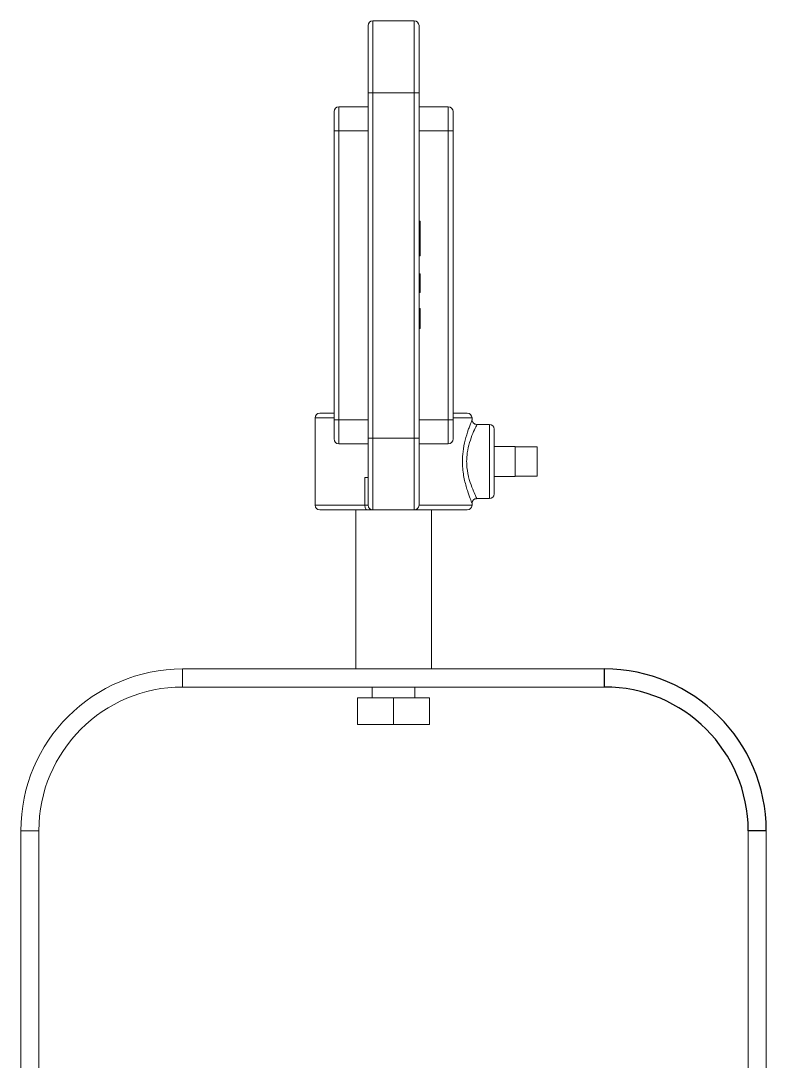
# Model space of a CAD drawing. Extents: x 16.7 to 113.1, y 4.5 to 84.5.
# Drawn here: x 103.08 to 110.86, y 41.68 to 52.54 of the extents above; entities that cross this region are included whole.
import ezdxf

# ---------------------------------------------------------------- set-up
doc = ezdxf.new("R2010")
doc.units = 0
doc.header["$MEASUREMENT"] = 0
doc.linetypes.add('SLD-SOLID', pattern=[0])
doc.layers.add('OBJECT', color=7, linetype='CONTINUOUS')

msp = doc.modelspace()

# ---------------------------------------------------------------- linework, layer by layer
at = {"layer": 'OBJECT', "linetype": 'SLD-SOLID', "lineweight": 15}
for p, q in [((106.707, 51.789), (106.707, 52.489)), ((106.757, 52.539), (106.757, 51.789)), ((107.189, 52.539), (106.757, 52.539)), ((107.189, 51.789), (107.189, 52.539)), ((107.239, 52.489), (107.239, 51.789)), ((106.707, 51.642), (106.707, 52.201)), ((107.239, 51.642), (107.239, 52.201)), ((106.707, 48.184), (106.707, 51.789)), ((106.757, 51.789), (106.707, 51.789)), ((106.757, 51.789), (106.757, 48.184)), ((107.189, 51.789), (106.757, 51.789)), ((107.189, 48.184), (107.189, 51.789)), ((107.239, 51.789), (107.189, 51.789)), ((107.239, 51.789), (107.239, 48.184)), ((106.352, 51.392), (106.352, 51.592)), ((106.402, 51.642), (106.402, 51.392)), ((106.707, 51.642), (106.402, 51.642)), ((107.544, 51.642), (107.239, 51.642)), ((107.544, 51.392), (107.544, 51.642)), ((107.594, 51.592), (107.594, 51.392)), ((106.352, 48.375), (106.352, 51.392)), ((106.352, 51.392), (106.402, 51.392)), ((106.352, 51.217), (106.352, 51.373)), ((106.402, 51.392), (106.402, 48.375)), ((106.707, 51.392), (106.402, 51.392)), ((107.544, 51.392), (107.239, 51.392)), ((107.544, 51.392), (107.594, 51.392)), ((107.544, 48.375), (107.544, 51.392)), ((107.594, 51.392), (107.594, 48.375)), ((107.594, 51.373), (107.594, 51.217)), ((107.251, 50.448), (107.239, 50.448)), ((107.251, 50.287), (107.239, 50.287)), ((107.251, 50.088), (107.239, 50.088)), ((107.251, 49.898), (107.239, 49.898)), ((107.251, 49.704), (107.251, 49.898)), ((107.251, 49.704), (107.239, 49.704)), ((107.251, 49.538), (107.239, 49.538)), ((107.251, 49.329), (107.251, 49.538)), ((107.251, 49.329), (107.239, 49.329)), ((106.204, 48.444), (106.352, 48.444)), ((107.594, 48.444), (107.742, 48.444)), ((106.154, 48.394), (106.154, 47.484)), ((106.352, 48.394), (106.154, 48.394)), ((106.352, 48.375), (106.402, 48.375)), ((106.352, 48.175), (106.352, 48.375)), ((106.402, 48.375), (106.402, 48.125)), ((106.707, 48.375), (106.402, 48.375)), ((107.544, 48.375), (107.239, 48.375)), ((107.544, 48.375), (107.594, 48.375)), ((107.544, 48.125), (107.544, 48.375)), ((107.792, 48.394), (107.594, 48.394)), ((107.594, 48.375), (107.594, 48.175)), ((107.792, 48.376), (107.792, 48.394)), ((107.973, 48.327), (107.841, 48.327)), ((107.973, 47.552), (107.973, 48.327)), ((108.023, 48.277), (108.023, 47.602)), ((106.707, 48.125), (106.402, 48.125)), ((106.757, 48.184), (106.707, 48.184)), ((106.707, 47.484), (106.707, 48.184)), ((107.189, 48.184), (106.757, 48.184)), ((106.757, 48.184), (106.757, 47.434)), ((107.189, 47.434), (107.189, 48.184)), ((107.239, 48.184), (107.189, 48.184)), ((107.239, 48.184), (107.239, 47.484)), ((107.544, 48.125), (107.239, 48.125)), ((108.243, 48.095), (108.023, 48.095)), ((108.243, 48.095), (108.243, 48.093)), ((108.243, 48.093), (108.243, 47.964)), ((108.473, 48.093), (108.243, 48.093)), ((108.473, 48.093), (108.473, 47.785)), ((108.243, 47.964), (108.243, 47.915)), ((108.243, 47.915), (108.243, 47.785)), ((108.023, 47.783), (108.243, 47.783)), ((108.243, 47.785), (108.243, 47.783)), ((108.473, 47.785), (108.243, 47.785)), ((106.675, 47.484), (106.675, 47.772)), ((106.675, 47.772), (106.707, 47.772)), ((106.154, 47.484), (106.675, 47.484)), ((106.707, 47.484), (106.675, 47.484)), ((107.239, 47.484), (107.792, 47.484)), ((107.792, 47.484), (107.792, 47.508)), ((107.839, 47.552), (107.973, 47.552)), ((106.693, 47.434), (106.204, 47.434)), ((106.578, 47.434), (106.578, 45.774)), ((106.693, 47.434), (106.757, 47.434)), ((107.189, 47.434), (106.757, 47.434)), ((107.742, 47.434), (107.189, 47.434)), ((107.368, 45.774), (107.368, 47.434)), ((104.773, 45.774), (104.773, 45.586)), ((104.773, 45.774), (109.173, 45.774)), ((104.773, 45.586), (109.173, 45.586)), ((106.75, 45.586), (106.75, 45.474)), ((107.195, 45.474), (107.195, 45.586)), ((106.598, 45.194), (106.598, 45.474)), ((106.973, 45.474), (106.598, 45.474)), ((106.973, 45.194), (106.973, 45.474)), ((107.348, 45.474), (106.973, 45.474)), ((107.348, 45.194), (107.348, 45.474)), ((106.973, 45.194), (106.598, 45.194)), ((107.348, 45.194), (106.973, 45.194)), ((103.273, 44.086), (103.085, 44.086)), ((103.085, 35.114), (103.085, 44.086)), ((103.273, 37.27), (103.273, 44.086)), ((110.673, 44.086), (110.673, 36.265)), ((110.861, 35.114), (110.861, 44.086))]:
    msp.add_line(p, q, dxfattribs=at)
at = {"layer": 'OBJECT', "linetype": 'SLD-SOLID'}
for p, q in [((109.173, 45.586), (109.173, 45.774)), ((110.861, 44.086), (110.673, 44.086))]:
    msp.add_line(p, q, dxfattribs=at)
at = {"layer": 'OBJECT', "linetype": 'SLD-SOLID', "lineweight": 15, "flags": 128}
msp.add_lwpolyline([(106.693, 47.434), (106.69, 47.435), (106.686, 47.438), (106.683, 47.443), (106.68, 47.449), (106.678, 47.457), (106.676, 47.465), (106.675, 47.475), (106.675, 47.484)], dxfattribs=at)
at = {"layer": 'OBJECT', "linetype": 'SLD-SOLID', "lineweight": 15}
for centre, radius, start, end in [((106.757, 52.489), 0.05, 90, 180), ((107.189, 52.489), 0.05, 0, 90), ((106.402, 51.592), 0.05, 90, 180), ((107.544, 51.592), 0.05, 0, 90), ((106.204, 48.394), 0.05, 90, 180), ((107.742, 48.394), 0.05, 0, 90), ((107.84, 48.376), 0.0485, 179.7518, 270.6635), ((107.973, 48.277), 0.05, 0, 90), ((106.402, 48.175), 0.05, 180, 270), ((107.544, 48.175), 0.05, 270, 0), ((107.973, 47.602), 0.05, 270, 0), ((106.204, 47.484), 0.05, 180, 270), ((106.757, 47.484), 0.05, 180, 270), ((107.189, 47.484), 0.05, 270, 0), ((107.742, 47.484), 0.05, 270, 0), ((107.838, 47.506), 0.0458, 89.3494, 177.8129), ((104.773, 44.086), 1.688, 90, 180), ((104.773, 44.086), 1.5, 90, 180)]:
    msp.add_arc(centre, radius, start, end, dxfattribs=at)
at = {"layer": 'OBJECT', "linetype": 'SLD-SOLID'}
for radius in [1.688, 1.5]:
    msp.add_arc((109.173, 44.086), radius, 0, 90, dxfattribs=at)
at = {"layer": 'OBJECT', "linetype": 'SLD-SOLID', "lineweight": 15}
for points, knots in [([(107.251, 50.287), (107.251, 50.304), (107.251, 50.339), (107.251, 50.399), (107.251, 50.43), (107.251, 50.448)], [0, 0, 0, 0, 0.2808424, 0.5614416, 1, 1, 1, 1]), ([(107.251, 50.088), (107.251, 50.091), (107.251, 50.098), (107.251, 50.153), (107.251, 50.219), (107.251, 50.264), (107.251, 50.287)], [0, 0, 0, 0, 0.279512, 0.55908, 0.779374, 1, 1, 1, 1]), ([(107.692, 47.939), (107.693, 47.974), (107.696, 48.052), (107.72, 48.168), (107.748, 48.257), (107.769, 48.315), (107.782, 48.348), (107.79, 48.37), (107.791, 48.374), (107.791, 48.376)], [0, 0, 0, 0, 0.159591, 0.357038, 0.570122, 0.682326, 0.798189, 0.903652, 1, 1, 1, 1]), ([(107.841, 48.325), (107.841, 48.326), (107.846, 48.332), (107.833, 48.304), (107.802, 48.239), (107.766, 48.143), (107.741, 48.04), (107.737, 47.97), (107.736, 47.939)], [0, 0, 0, 0, 0.018003, 0.230876, 0.454901, 0.661771, 0.849852, 1, 1, 1, 1]), ([(107.789, 47.508), (107.79, 47.508), (107.791, 47.508), (107.773, 47.552), (107.743, 47.635), (107.714, 47.736), (107.698, 47.83), (107.693, 47.892), (107.692, 47.929), (107.692, 47.939)], [0, 0, 0, 0, 0.09188, 0.283293, 0.487629, 0.715471, 0.830932, 0.950194, 1, 1, 1, 1]), ([(107.736, 47.939), (107.736, 47.93), (107.737, 47.877), (107.746, 47.822), (107.765, 47.741), (107.79, 47.669), (107.822, 47.596), (107.842, 47.555), (107.84, 47.556), (107.839, 47.557)], [0, 0, 0, 0, 0.046717, 0.25957, 0.267484, 0.487002, 0.687355, 0.876955, 1, 1, 1, 1])]:
    msp.add_open_spline(points, degree=3, knots=knots, dxfattribs=at)

doc.saveas('drawing.dxf')
